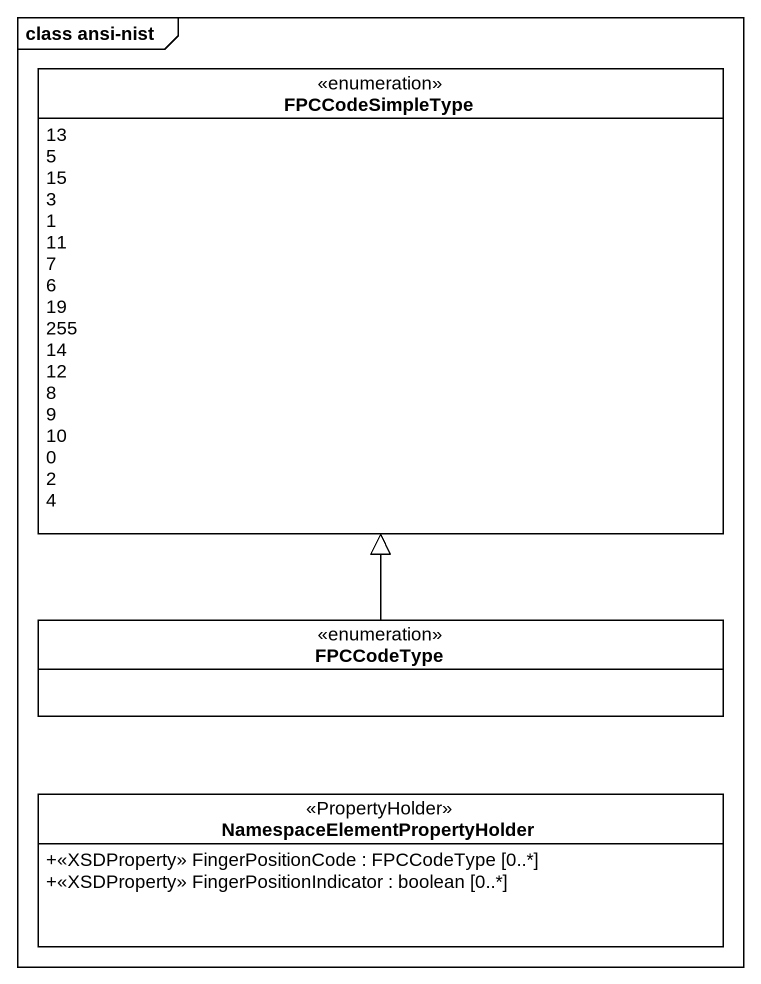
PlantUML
@startuml
mainframe class ansi-nist
hide circle
hide empty members
skinparam classAttributeIconSize 0
enum FPCCodeSimpleType {
  13
  5
  15
  3
  1
  11
  7
  6
  19
  255
  14
  12
  8
  9
  10
  0
  2
  4
}
enum FPCCodeType
class "NamespaceElementPropertyHolder" as NamespaceElementPropertyHold <<PropertyHolder>> {
  +<<XSDProperty>> FingerPositionCode : FPCCodeType [0..*]
  +<<XSDProperty>> FingerPositionIndicator : boolean [0..*]
}
FPCCodeType -up-|> FPCCodeSimpleType
@enduml
